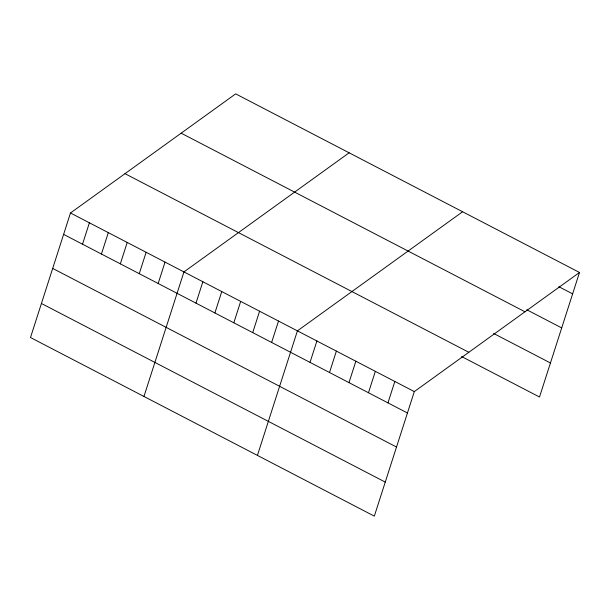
<?xml version="1.0" encoding="UTF-8"?>
<svg xmlns="http://www.w3.org/2000/svg" width="610" height="610" viewBox="0 0 610 610"><rect width="100%" height="100%" fill="white"/><g stroke="black" fill="none" stroke-linecap="round" stroke-linejoin="round"><path stroke-width="0.91" d="M70.485 212.981L30.5 337.521L374.327 516.136L414.312 391.597L579.5 272.479L235.673 93.864L70.485 212.981L414.312 391.597M82.525 244.198L89.395 222.802M101.435 254.027L108.305 232.631M120.345 263.848L127.215 242.452M139.255 273.669L146.125 252.273M158.165 283.498L165.035 262.102M143.96 396.462L183.946 271.923L349.133 152.805M195.985 303.147L202.856 281.751M214.895 312.968L221.765 291.572M233.813 322.789L240.675 301.393M252.723 332.618L259.585 311.222M271.633 342.439L278.503 321.043M257.428 455.403L297.413 330.864L462.601 211.754M310.025 362.386L316.895 340.99M329.507 372.504L336.377 351.108M348.989 382.623L355.859 361.227M368.47 392.749L375.341 371.353M387.96 402.867L394.83 381.471M579.5 272.479L539.514 397.018L461.579 356.53M558.829 286.708L572.63 293.875M526.796 309.781L561.703 327.913M181.162 133.178L524.989 311.786M493.62 333.456L550.441 362.981M124.997 173.675L468.823 352.283M63.615 234.377L407.442 412.993M52.689 268.415L396.515 447.031M41.427 303.483L385.253 482.098"/></g></svg>
